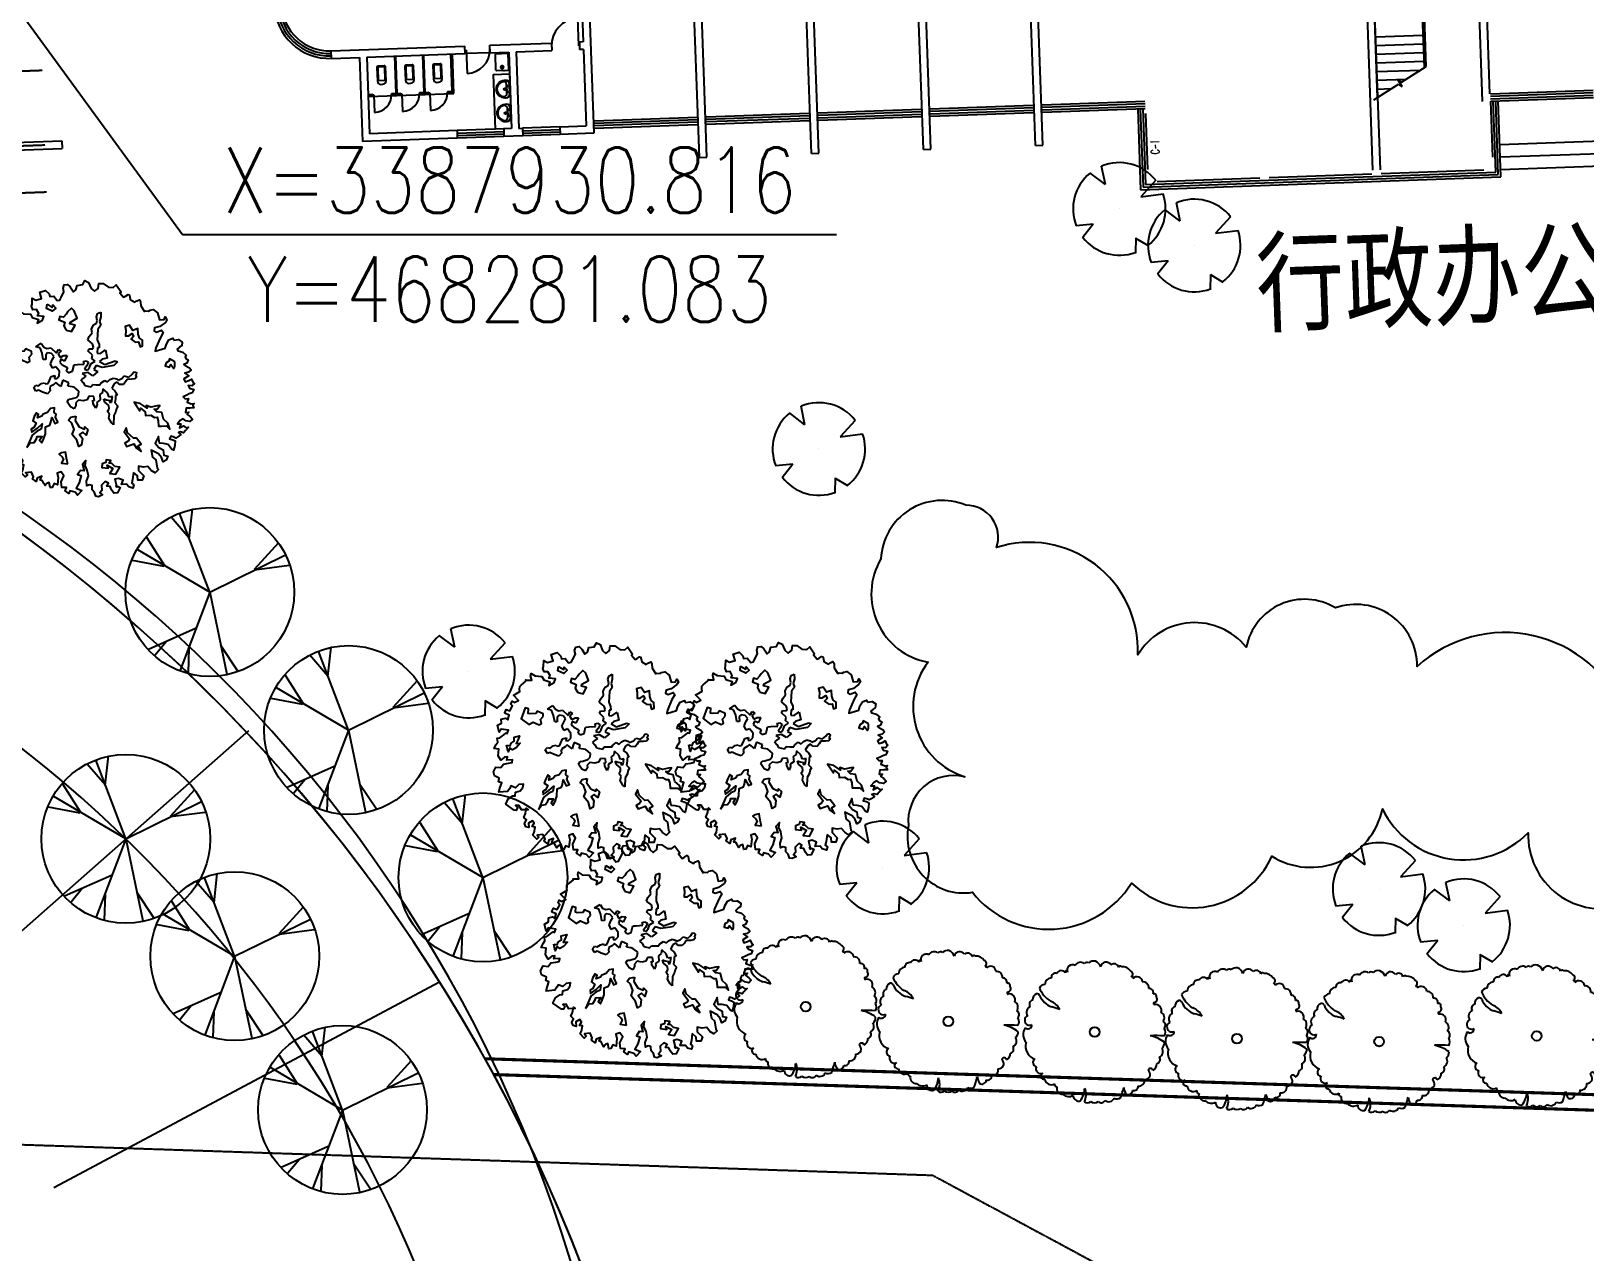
# Model space of a CAD drawing. Header units: millimetres. Extents: x 468001845 to 468595845, y 3387484553 to 3388325553.
# Drawn here: x 468281568 to 468331486, y 3387890804 to 3387930013 of the extents above; entities that cross this region are included whole.
import ezdxf
from ezdxf.enums import TextEntityAlignment as Align

# ---------------------------------------------------------------- set-up
doc = ezdxf.new("R2010")
doc.units = ezdxf.units.MM
for name, pattern in [('10', [1, 0.5, 0.5]), ('ACAD_ISO04W100', [30.5, 24, -3, 0.5, -3]), ('ACAD_ISO04W100_50', [15.25, 12, -1.5, 0.25, -1.5])]:
    doc.linetypes.add(name, pattern=pattern)
for name, color, linetype in [('DOTE', 1, 'Continuous'), ('F-T', 3, 'Continuous'), ('F-树13', 114, 'Continuous'), ('F-水体', 150, 'Continuous'), ('GROUND', 2, 'Continuous'), ('LVTRY', 6, 'Continuous'), ('LVTRY_WINDOW', 7, 'Continuous'), ('N-ROAD', 4, 'Continuous'), ('PUB_DIM', 3, 'Continuous'), ('STAIR', 121, 'Continuous'), ('TEXT', 7, 'Continuous'), ('TREE', 114, 'Continuous'), ('WALL', 7, 'Continuous'), ('WINDOW', 4, 'Continuous'), ('WINDOW_TEXT', 7, 'Continuous'), ('树', 104, 'Continuous'), ('红线', 1, 'Continuous'), ('绿化', 3, 'Continuous'), ('铺地', 41, 'Continuous')]:
    doc.layers.add(name, color=color, linetype=linetype)
doc.styles.add('_DIMFONT', font='TXT.shx')
doc.styles.add('_TXT', font='SIMPLEX.shx', dxfattribs={"width": 0.6})
doc.styles.add('SIMPLEX', font='SIMPLEX.SHX')
doc.styles.get("Standard").update_dxf_attribs({"font": 'arial.ttf'})
doc.styles.add('WG', font='STXIHEI.TTF', dxfattribs={"width": 0.8})

# ---------------------------------------------------------------- blocks, each defined once
blk = doc.blocks.new('A$C73886351')
at = {"layer": 'F-树13'}
for p, q in [((3508, 7441), (2585, 8591)), ((4508, 4511), (3052, 8793)), ((3510, 7412), (3741, 8982)), ((2161, 6001), (1249, 7555)), ((4508, 4511), (737, 6917)), ((6945, 5646), (8296, 7028)), ((2126, 5970), (441, 6351)), ((4508, 4511), (8634, 6359)), ((6947, 5617), (8818, 5795)), ((4508, 4511), (2779, 398)), ((4508, 4511), (5271, 97)), ((3672, 2586), (1118, 1558)), ((2090, 1937), (1470, 1235)), ((3294, 1583), (3196, 223)), ((4986, 1662), (5852, 250))]:
    blk.add_line(p, q, dxfattribs=at)
blk.add_circle((4516, 4516), 4519, dxfattribs=at)
blk = doc.blocks.new('A$C7ECF7732')
at = {"layer": '树'}
for p, q in [((1209, 3948), (1219, 4036)), ((1219, 4036), (1327, 3978)), ((2974, 4016), (3012, 4066)), ((3012, 3948), (2974, 4016)), ((3012, 4066), (3042, 4056)), ((3042, 4056), (3090, 3998)), ((3090, 3998), (3120, 4026)), ((3120, 4026), (3150, 3958)), ((1269, 3880), (1209, 3948)), ((1365, 3850), (1269, 3880)), ((1327, 3978), (1415, 3890)), ((1415, 3802), (1365, 3850)), ((1415, 3890), (1513, 3870)), ((1415, 3714), (1415, 3802)), ((1483, 3616), (1415, 3714)), ((1571, 3578), (1483, 3616)), ((1513, 3870), (1571, 3754)), ((1571, 3754), (1795, 3608)), ((1795, 3608), (1921, 3588)), ((2126, 3666), (2331, 3598)), ((2145, 3500), (2126, 3666)), ((2448, 3460), (2496, 3734)), ((2584, 3646), (2476, 3364)), ((2496, 3734), (2544, 3782)), ((2544, 3782), (2584, 3646)), ((2944, 3754), (3032, 3842)), ((2974, 3666), (2944, 3754)), ((2964, 3558), (2974, 3666)), ((3032, 3842), (3012, 3948)), ((3120, 3880), (3062, 3772)), ((3062, 3772), (3100, 3704)), ((3130, 3626), (3072, 3530)), ((3100, 3704), (3130, 3626)), ((3150, 3958), (3120, 3880)), ((1619, 3470), (1571, 3578)), ((1677, 3392), (1619, 3470)), ((1825, 3452), (1677, 3392)), ((1911, 3432), (1825, 3452)), ((1893, 3314), (1941, 3392)), ((1921, 3256), (1893, 3314)), ((1941, 3392), (1911, 3432)), ((1921, 3588), (1999, 3548)), ((2077, 3304), (1921, 3256)), ((1999, 3548), (1980, 3510)), ((1980, 3510), (2097, 3432)), ((2145, 3246), (2077, 3304)), ((2097, 3432), (2145, 3500)), ((2243, 3286), (2145, 3246)), ((2253, 3158), (2243, 3286)), ((2331, 3598), (2292, 3470)), ((2292, 3470), (2311, 3382)), ((2311, 3382), (2448, 3460)), ((2476, 3364), (2360, 3256)), ((2360, 3256), (2418, 3148)), ((2418, 3148), (2516, 3218)), ((2516, 3218), (2544, 3052)), ((2798, 3256), (2866, 3304)), ((2808, 3148), (2798, 3256)), ((2846, 3382), (2856, 3480)), ((2866, 3304), (2846, 3382)), ((2856, 3480), (2916, 3538)), ((2916, 3538), (2964, 3558)), ((3072, 3530), (2994, 3510)), ((2994, 3510), (2994, 3422)), ((2994, 3422), (3062, 3314)), ((3062, 3314), (3160, 3354)), ((3160, 3354), (3286, 3354)), ((3256, 3226), (3228, 3140)), ((3374, 3130), (3256, 3226)), ((3286, 3354), (3276, 3304)), ((3276, 3304), (3344, 3266)), ((3344, 3266), (3432, 3198)), ((3432, 3198), (3540, 3226)), ((3540, 3226), (3578, 3158)), ((2058, 2768), (2097, 2846)), ((2097, 2846), (2175, 3002)), ((2107, 3022), (2126, 3090)), ((2175, 3002), (2107, 3022)), ((2126, 3090), (2185, 3130)), ((2185, 3130), (2253, 3032)), ((2321, 3080), (2253, 3158)), ((2253, 3032), (2292, 2944)), ((2292, 2944), (2350, 3002)), ((2350, 3002), (2321, 3080)), ((2408, 2984), (2360, 2836)), ((2360, 2836), (2467, 2886)), ((2544, 3052), (2408, 2984)), ((2467, 2886), (2476, 2788)), ((2662, 2750), (2768, 2866)), ((2740, 2934), (2788, 3012)), ((2768, 2866), (2740, 2934)), ((2788, 3012), (2838, 3100)), ((2838, 3100), (2808, 3148)), ((3022, 2808), (2954, 2700)), ((3110, 3158), (2964, 3110)), ((2964, 3110), (3042, 3052)), ((3120, 2768), (3022, 2808)), ((3042, 3052), (3052, 2964)), ((3052, 2964), (3178, 2906)), ((3228, 3140), (3110, 3158)), ((3178, 2906), (3188, 2798)), ((3198, 3002), (3256, 3052)), ((3286, 2984), (3198, 3002)), ((3256, 3052), (3316, 3120)), ((3412, 3032), (3286, 2984)), ((3316, 3120), (3354, 3080)), ((3354, 3080), (3374, 3130)), ((3490, 2992), (3412, 3032)), ((3530, 2924), (3490, 2992)), ((3618, 2934), (3530, 2924)), ((3578, 3158), (3636, 3110)), ((3696, 2866), (3618, 2934)), ((3636, 3110), (3696, 3012)), ((3696, 3012), (3900, 2886)), ((3832, 2866), (3696, 2866)), ((3900, 2886), (3832, 2866)), ((1347, 2368), (1385, 2466)), ((1385, 2466), (1581, 2524)), ((1521, 2408), (1453, 2330)), ((1521, 2612), (1591, 2652)), ((1581, 2524), (1521, 2612)), ((1619, 2428), (1521, 2408)), ((1591, 2652), (1609, 2554)), ((1609, 2554), (1717, 2554)), ((1659, 2358), (1619, 2428)), ((1717, 2652), (1765, 2730)), ((1717, 2554), (1717, 2652)), ((1765, 2730), (1853, 2602)), ((1853, 2602), (1765, 2544)), ((1765, 2544), (1825, 2476)), ((1825, 2476), (1911, 2506)), ((1911, 2506), (2039, 2584)), ((2039, 2584), (2097, 2514)), ((2185, 2652), (2058, 2768)), ((2097, 2514), (2165, 2544)), ((2165, 2544), (2175, 2602)), ((2175, 2602), (2185, 2652)), ((2399, 2418), (2262, 2320)), ((2457, 2358), (2399, 2418)), ((2526, 2446), (2457, 2358)), ((2476, 2788), (2486, 2730)), ((2486, 2730), (2574, 2750)), ((2564, 2486), (2526, 2446)), ((2710, 2544), (2564, 2486)), ((2574, 2750), (2662, 2750)), ((2788, 2486), (2710, 2544)), ((2818, 2408), (2788, 2486)), ((2788, 2272), (2818, 2408)), ((2984, 2514), (2906, 2418)), ((2906, 2418), (2934, 2320)), ((2954, 2700), (3012, 2612)), ((3012, 2612), (2984, 2514)), ((3090, 2740), (3120, 2768)), ((3178, 2700), (3090, 2740)), ((3306, 2700), (3178, 2700)), ((3188, 2798), (3238, 2778)), ((3238, 2778), (3306, 2700)), ((1161, 2310), (1279, 2320)), ((1171, 2144), (1161, 2310)), ((1249, 2222), (1171, 2144)), ((1395, 2202), (1249, 2222)), ((1279, 2320), (1347, 2368)), ((1551, 2144), (1395, 2202)), ((1453, 2330), (1473, 2262)), ((1473, 2262), (1581, 2202)), ((1581, 2202), (1551, 2144)), ((1737, 2252), (1659, 2358)), ((1863, 2242), (1737, 2252)), ((1873, 2340), (1863, 2242)), ((2019, 2358), (1873, 2340)), ((2117, 2300), (2019, 2358)), ((2029, 2106), (2058, 2202)), ((2097, 2018), (2029, 2106)), ((2058, 2202), (2117, 2154)), ((2145, 1950), (2097, 2018)), ((2145, 2212), (2117, 2300)), ((2117, 2154), (2145, 2212)), ((2379, 2194), (2223, 2134)), ((2223, 2134), (2243, 2056)), ((2243, 2056), (2243, 1960)), ((2262, 2320), (2311, 2262)), ((2311, 2262), (2379, 2194)), ((2760, 2212), (2788, 2272)), ((2798, 2144), (2760, 2212)), ((2954, 2154), (2798, 2144)), ((2934, 2320), (2994, 2290)), ((3042, 2212), (2954, 2154)), ((2994, 2290), (3042, 2212)), ((2029, 1656), (2077, 1706)), ((2058, 1578), (2029, 1656)), ((2067, 1804), (2087, 1882)), ((2077, 1706), (2067, 1804)), ((2087, 1882), (2126, 1890)), ((2126, 1890), (2145, 1950)), ((2175, 1648), (2165, 1578)), ((2272, 1716), (2175, 1648)), ((2243, 1960), (2282, 1920)), ((2370, 1804), (2272, 1716)), ((2282, 1920), (2340, 1900)), ((2340, 1900), (2370, 1804)), ((2165, 1578), (2058, 1578))]:
    blk.add_line(p, q, dxfattribs=at)
for points in [[(5226, 2728), (5370, 2621), (5440, 2553), (5508, 2581), (5567, 2514), (5488, 2437), (5401, 2426), (5341, 2310), (5262, 2398), (5166, 2319), (5138, 2223), (5341, 2172), (5293, 2172), (5389, 2242), (5477, 2115), (5440, 2028), (5333, 2017), (5245, 2028), (5195, 1957), (5147, 2028), (5068, 1977), (5099, 1853), (5226, 1793), (5254, 1714), (5333, 1754), (5322, 1638), (5274, 1587), (5175, 1607), (5087, 1587), (4991, 1638), (4943, 1587), (4932, 1511), (4825, 1567), (4729, 1675), (4582, 1726), (4455, 1734), (4348, 1813), (4396, 1686), (4562, 1647), (4503, 1567), (4562, 1452), (4630, 1519), (4765, 1384), (4844, 1248), (4972, 1344), (5020, 1189), (4924, 1169), (4825, 1070), (4873, 1014), (4765, 963), (4709, 1034), (4650, 935), (4514, 994), (4415, 1130), (4288, 1121), (4269, 1014), (4376, 983), (4534, 867), (4463, 808), (4523, 720), (4503, 672), (4376, 712), (4367, 652), (4396, 585), (4328, 585), (4249, 585), (4212, 545), (4144, 633), (4125, 506), (4192, 438), (4085, 390), (4046, 438), (3919, 449), (3859, 311), (3930, 322), (3947, 251), (3803, 215), (3763, 282), (3656, 370), (3608, 311), (3557, 398), (3481, 390), (3481, 271), (3588, 223), (3529, 164), (3441, 175), (3382, 263), (3295, 234), (3227, 322), (3120, 410), (3179, 429), (3100, 282), (2964, 282), (2925, 203), (2993, 223), (3041, 155), (3012, 116), (2769, 0), (2682, 127), (2671, 263), (2702, 322), (2623, 378), (2651, 497), (2614, 593), (2544, 652), (2496, 545), (2524, 429), (2428, 350), (2467, 291), (2507, 203), (2417, 0), (2321, 96), (2242, 184), (2174, 127), (2106, 184), (1990, 107), (1891, 136), (1812, 251), (1891, 359), (1844, 466), (1891, 585), (1920, 672), (1863, 720), (1796, 585), (1736, 644), (1705, 573), (1725, 449), (1589, 449), (1454, 545), (1375, 449), (1316, 537), (1279, 613), (1180, 652), (1208, 712), (1191, 839), (1180, 907), (1208, 935), (1152, 1003), (1033, 856), (1073, 768), (898, 819), (898, 935), (810, 983), (838, 1090), (906, 1121), (819, 1209), (723, 1141), (711, 1141), (655, 1217), (731, 1285), (655, 1404), (596, 1392), (548, 1452), (604, 1480), (615, 1607), (429, 1559), (429, 1655), (429, 1754), (373, 1774), (313, 1813), (302, 1861), (274, 2017), (246, 2036), (265, 2056), (322, 2163), (215, 2192), (167, 2231), (274, 2290), (373, 2437), (469, 2437), (596, 2545), (663, 2474), (663, 2632), (596, 2708), (497, 2573), (460, 2632), (342, 2632), (302, 2545), (206, 2562), (167, 2601), (40, 2680), (127, 2740), (167, 2884), (0, 2923), (31, 3078), (158, 3118), (226, 3098), (265, 3186), (409, 3206), (429, 3273), (390, 3333), (302, 3468), (206, 3499), (147, 3567), (178, 3646), (265, 3674), (421, 3683), (409, 3762), (322, 3850), (373, 3985), (313, 4084), (401, 4143), (567, 4123), (675, 4160), (655, 4279), (556, 4355), (615, 4454), (762, 4522), (830, 4629), (810, 4728), (1025, 4748), (1033, 4708), (1180, 4736), (1180, 4796), (1172, 4872), (1200, 4892), (1208, 4892), (1316, 4855), (1434, 4923), (1423, 4959), (1434, 5058), (1493, 5058), (1589, 5010), (1764, 5019), (1764, 5050), (1812, 5118), (1804, 5166), (1832, 5245), (1959, 5301), (2146, 5253), (2194, 5360), (2146, 5420), (2233, 5420), (2273, 5352), (2292, 5174), (2261, 5039), (2321, 4991), (2380, 5030), (2400, 5166), (2476, 5174), (2544, 5050), (2721, 4815), (2789, 4756), (2846, 5019), (2769, 5098), (2710, 5205), (2721, 5321), (2778, 5312)], [(2778, 5312), (2826, 5428), (2925, 5476), (3004, 5420), (3004, 5352), (3024, 5273), (3072, 5273), (3159, 5360), (3275, 5400), (3295, 5352), (3343, 5352), (3402, 5389), (3461, 5312), (3450, 5233), (3489, 5245), (3597, 5312), (3664, 5321), (3684, 5233), (3656, 5137), (3763, 5194), (3772, 5050), (3851, 5039), (3871, 5137), (3871, 5214), (3978, 5205), (4006, 5225), (4026, 5137), (3978, 5058), (4054, 5058), (4133, 5137), (4192, 5058), (4173, 4979), (4173, 4903), (4161, 4804), (4232, 4824), (4269, 4903), (4339, 4824), (4427, 4892), (4455, 4959), (4483, 4903), (4551, 4903), (4503, 4815), (4455, 4728), (4542, 4657), (4582, 4736), (4610, 4669), (4698, 4708), (4785, 4728), (4805, 4640), (4737, 4561), (4658, 4522), (4658, 4434), (4698, 4327), (4737, 4406), (4816, 4327), (4816, 4445), (4892, 4474), (4912, 4533), (4943, 4426), (4972, 4355), (4912, 4299), (4904, 4239), (4980, 4267), (4991, 4171), (4991, 4112), (4932, 4073), (4884, 4025), (4932, 3965), (4991, 4025), (5051, 4064), (5147, 3996), (5234, 3909), (5195, 3878), (5039, 3858), (4960, 3770), (4904, 3683), (4737, 3742), (4844, 3587), (4991, 3615), (5099, 3683), (5226, 3626), (5293, 3703), (5361, 3615), (5361, 3528), (5245, 3547), (5127, 3528), (4952, 3412), (5127, 3352), (5226, 3392), (5429, 3313), (5477, 3324), (5508, 3206), (5401, 3149), (5274, 3129), (5234, 3022), (5147, 2923), (5245, 2864), (5429, 2915), (5508, 2827), (5449, 2728), (5353, 2776), (5226, 2728)]]:
    blk.add_lwpolyline(points, dxfattribs=at)
for points in [[(3276, 5060), (3140, 4982), (3188, 4934), (3188, 4856), (3246, 4796), (3324, 4874), (3286, 4934), (3412, 4952), (3384, 5002)], [(2301, 4572), (2194, 4592), (2058, 4660), (2039, 4524), (1883, 4514), (1853, 4396), (1941, 4368), (2067, 4290), (2107, 4358), (2097, 4466), (2185, 4456), (2214, 4368), (2331, 4426), (2370, 4504), (2496, 4474), (2506, 4544), (2379, 4612)], [(4416, 4076), (4242, 4124), (4164, 4026), (4076, 3998), (4114, 4066), (4066, 4172), (4036, 4104), (3988, 3948), (3890, 3860), (3958, 3850), (3764, 3754), (3656, 3636), (3774, 3646), (3930, 3656), (3880, 3704), (4018, 3764), (4104, 3724), (4164, 3850), (4260, 3900), (4290, 3958), (4387, 3938), (4504, 3880), (4543, 3948), (4601, 4056), (4719, 4094), (4563, 4124)], [(1186, 3034), (1284, 3134), (1186, 3296), (1088, 3198), (1057, 3232), (1057, 3428), (859, 3459), (761, 3428), (795, 3296), (828, 3232), (859, 3134), (795, 3067), (859, 3003), (990, 3100), (1057, 3034)], [(4687, 3165), (4687, 3263), (4491, 3232), (4457, 3165), (4262, 3100), (4130, 3134), (4197, 3034), (4424, 3067), (4457, 3003), (4457, 2905), (4555, 2905), (4589, 3100), (4720, 3100), (4851, 3165)], [(361, 2934), (497, 3012), (449, 3052), (557, 3080), (585, 2964), (449, 2866)], [(4855, 2388), (4747, 2358), (4709, 2300), (4669, 2378), (4592, 2280), (4650, 2232), (4631, 2134), (4709, 2086), (4807, 2212), (4729, 2232), (4875, 2320), (4943, 2184), (5041, 2310), (4933, 2486)], [(3228, 2154), (3316, 2086), (3510, 2096), (3628, 2184), (3588, 2222), (3686, 2252), (3792, 2144), (3676, 2106), (3686, 2008), (3812, 2018), (3948, 1920), (3948, 1832), (3784, 1872), (3598, 1842), (3510, 1950), (3334, 1978), (3228, 1940), (3188, 2028)], [(1284, 1955), (1220, 1988), (1088, 1890), (1122, 1825), (1057, 1694), (1024, 1661), (926, 1727), (859, 1661), (1057, 1432), (1284, 1530), (1284, 1661), (1416, 1759), (1416, 1825), (1318, 1857)], [(3306, 662), (3246, 790), (3286, 886), (3238, 984), (3198, 1032), (3256, 1140), (3316, 1032), (3394, 1052), (3334, 1140), (3238, 1248), (3082, 1344), (3100, 1462), (3052, 1520), (2954, 1598), (3130, 1588), (3140, 1676), (2994, 1686), (2934, 1744), (2876, 1716), (2778, 1784), (2740, 1686), (2788, 1570), (2768, 1452), (2798, 1394), (2778, 1276), (2710, 1344), (2652, 1316), (2710, 1218), (2788, 1130), (2886, 1180), (2954, 1072), (2954, 994), (3032, 964), (3012, 1140), (2974, 1306), (3082, 1218), (3072, 1102), (3100, 936), (3168, 848)], [(4197, 1367), (4097, 1400), (3901, 1465), (3870, 1367), (3870, 1300), (3968, 1334), (4032, 1334), (4097, 1236)], [(1463, 770), (1521, 838), (1473, 896), (1463, 994), (1375, 1042), (1415, 1180), (1493, 1082), (1541, 1004), (1591, 1102), (1639, 954), (1639, 848), (1561, 808), (1629, 720)]]:
    blk.add_lwpolyline(points, close=True, dxfattribs=at)
blk = doc.blocks.new('香樟')
at = {"layer": '绿化'}
blk.add_blockref('A$C7ECF7732', (-2357, -2966), dxfattribs=at)
blk = doc.blocks.new('白玉兰')
at = {"layer": 'TREE', "color": 3}
blk.add_circle((61, 1), 199, dxfattribs=at)
for centre, radius, start, end in [((-1300, 2431), 132, 359.77614, 132.08348), ((-848, 2512), 236, 68.68903, 193.6005), ((-536, 2631), 239, 52.32316, 158.05441), ((-230, 2746), 176, 43.99188, 155.05709), ((-10, 2863), 94.7, 33.22846, 176.94091), ((97, 2786), 132, 329.77614, 102.08348), ((265, 2738), 56.3, 199.99652, 312.62591), ((529, 2630), 236, 38.68903, 163.6005), ((848, 2557), 258, 25.45524, 121.27573), ((1175, 2507), 187, 18.69003, 120.35894), ((1081, 2668), 0, 271.6988, 136.31121), ((1081, 2668), 0.0000000131, 114.00501, 296.30592), ((1365, 2269), 298, 28.0547, 92.62854), ((-2000, 1717), 230, 91.88043, 229.21393), ((-1823, 1989), 190, 71.92542, 192.98796), ((-1706, 2220), 76.5, 102.59062, 220.81652), ((-1363, 2136), 393, 93.79046, 156.34735), ((-1120, 2434), 47.9, 28.31855, 184.30388), ((5198, -16), 4323, 145.93759, 153.54284), ((2459, 907), 1512, 113.6044, 138.44228), ((1712, 2018), 309, 11.6162, 62.6518), ((2041, 1833), 239, 352.32316, 98.05441), ((-2197, 1250), 339, 140.60003, 189.76228), ((-2218, 1163), 386, 79.87765, 128.48536), ((2293, 1626), 176, 343.99188, 95.05709), ((2278, 1801), 0.000000031, 97.65141, 276.75186), ((2462, 1578), 0, 136.31121, 174.47898), ((2354, 1342), 259, 351.73484, 65.3951), ((2587, 1209), 98.6, 76.25084, 224.67151), ((-2604, 462), 221, 120.17272, 262.1168), ((-2495, 787), 258, 115.45524, 211.27573), ((-2462, 1060), 149, 117.26637, 195.50342), ((2584, 856), 292, 52.9725, 103.23958), ((2517, 1140), 0, 136.31121, 250.16795), ((2547, 936), 261, 333.53802, 35.70622), ((2692, 598), 239, 322.32316, 68.05441), ((-2642, -49), 201, 94.15484, 215.25463), ((-2659, 200), 48.9, 59.81628, 272.80615), ((2881, 452), 0.0000000528, 65.81366, 245.45117), ((2807, 293), 176, 313.99188, 65.05709), ((2831, 13), 182, 299.76982, 57.36012), ((-2684, -291), 176, 133.99188, 245.05709), ((-2507, -579), 282, 152.69426, 237.68332), ((2876, 389), 535, 243.7158, 274.78425), ((-2496, -5323), 7331, 42.12099, 45.5357), ((2682, -432), 261, 303.53802, 5.70622), ((-2424, -934), 261, 153.53802, 215.70622), ((-2503, 131), 1225, 263.72332, 297.43694), ((-2375, -1349), 122, 86.50604, 157.69573), ((-2264, -373), 861, 263.07118, 310.47879), ((-1501, -1456), 664, 86.03753, 131.18307), ((-160, -2428), 2085, 128.39615, 137.8344), ((2568, -1113), 187, 288.69003, 30.35894), ((2638, -797), 239, 292.32316, 38.05441), ((-2231, -1340), 259, 171.73484, 245.3951), ((-2170, -1624), 176, 163.99188, 275.05709), ((-1918, -1831), 239, 172.32316, 278.05441), ((1802, -2160), 662, 33.82274, 83.79725), ((1390, -2286), 921, 23.63636, 58.31831), ((2017, -1874), 221, 236.76148, 349.07392), ((2268, -1606), 204, 294.53959, 14.53177), ((2369, -1314), 259, 291.73484, 5.3951), ((-1681, -2091), 205, 173.45849, 358.51015), ((-1553, -2246), 168, 290.63911, 62.50363), ((-1058, -2192), 485, 205.82974, 281.87218), ((836, -2505), 263, 247.42706, 3.30612), ((1173, -2422), 100, 222.16503, 330.15021), ((1424, -2304), 235, 225.65599, 336.06138), ((1551, -2066), 344, 284.66459, 1.16001), ((-554, -2287), 554, 223.23866, 312.52985), ((-13, -2691), 167, 181.20284, 321.39121), ((282, -2677), 203, 215.87088, 355.51128), ((610, -2717), 128, 169.13865, 346.12193)]:
    blk.add_arc(centre, radius, start, end, dxfattribs=at)
blk = doc.blocks.new('A$C01E77073')
at = {"layer": '绿化', "color": 252, "xscale": 0.6, "yscale": 0.6, "zscale": 0.6, "rotation": 297.5864838025413}
blk.add_blockref('白玉兰', (1750, 1786), dxfattribs=at)
blk = doc.blocks.new('A$C7A7F17D7')
at = {"layer": '树'}
for p, q in [((1064, 2275), (580, 2669)), ((1064, 2275), (959, 2872)), ((2684, 2357), (2182, 1846)), ((2182, 1846), (2905, 1914)), ((629, 1019), (80, 984)), ((629, 1019), (268, 599)), ((1483, 1480), (1483, 1480)), ((1483, 1480), (1483, 1480)), ((1974, 535), (1948, 42)), ((1970, 527), (2362, 274))]:
    blk.add_line(p, q, dxfattribs=at)
for start, end in [(127.1476, 199.4587), (36.13, 110.6248), (306.0239, 16.955), (215.8357, 288.3017)]:
    blk.add_arc((1483, 1480), 1487, start, end, dxfattribs=at)
blk = doc.blocks.new('30805140442220')
for p, q in [((1360, 11460), (-1080, 11460)), ((1279.6, 11379.6), (-1080, 11379.6)), ((1200.4, 11300.4), (-1080, 11300.4)), ((720, 11220), (-1080, 11220)), ((1200.4, 39.6), (1200.4, 11300.4)), ((1279.6, -39.6), (1279.6, 11379.6)), ((1360, -120), (1360, 11460)), ((1120, 7620), (1120, 10920)), ((1120, 4020), (1120, 7320)), ((1120, 420), (1120, 3720)), ((-1240, 39.6), (1200.4, 39.6)), ((-1080, 120), (720, 120)), ((-1240, -39.6), (1279.6, -39.6)), ((-1240, -120), (1360, -120))]:
    blk.add_line(p, q)
at = {"style": 'SIMPLEX', "flags": 9}
blk.add_attdef('A', text='', height=1, dxfattribs=at).set_placement((0, 0), align=Align.MIDDLE)
blk = doc.blocks.new('30805101501960')
for p, q in [((-1650, 120), (1650, 120)), ((-1650, 39.6), (1650, 39.6)), ((-1650, -39.6), (1650, -39.6)), ((-1650, -120), (1650, -120))]:
    blk.add_line(p, q)
at = {"style": 'SIMPLEX', "flags": 9}
blk.add_attdef('A', text='', height=1, dxfattribs=at).set_placement((0, 0), align=Align.MIDDLE)
blk = doc.blocks.new('_LV6')
for p, q in [((-140, -340), (-140, -780)), ((-110, -340), (-110, -770)), ((100, -300), (-100, -300)), ((100, -330), (-100, -330)), ((110, -770), (110, -340)), ((140, -780), (140, -340)), ((140, -770), (-140, -770)), ((-30, -890), (30, -890))]:
    blk.add_line(p, q)
for centre, radius, start, end in [((-100, -340), 40, 90, 180), ((-100, -340), 10, 90, 180), ((100, -340), 40, 0, 90), ((100, -340), 10, 0, 90), ((-30, -780), 110, 180, 270), ((30, -780), 110, 270, 0)]:
    blk.add_arc(centre, radius, start, end)
blk = doc.blocks.new('_DBLK')
blk.add_line((-0.45, 0), (-0.45, -0.95))
blk.add_arc((-0.45, 0), 0.95, 270, 0)
at = {"layer": 'WINDOW_TEXT', "style": 'SIMPLEX', "flags": 9}
blk.add_attdef('A', text='', height=1, dxfattribs=at).set_placement((0, 1.5), align=Align.MIDDLE)
blk = doc.blocks.new('_A2ZXL')
blk.add_line((-0.472, 0), (-0.472, -1))
blk.add_arc((-0.5, 0), 1, 271.6231, 0)
blk = doc.blocks.new('M_E3')
for p, q in [((-275, -410), (-275, -50)), ((-255, -30), (255, -30)), ((255, -430), (-255, -430)), ((275, -50), (275, -410))]:
    blk.add_line(p, q)
at = {"const_width": 1.5}
for points in [[(-275, 0, 0.414214), (-305, -30, 0.414214)], [(305, -30, 0.414214), (275, 0, 0.414214)], [(-305, -430, 0.414214), (-275, -460, 0.414214)], [(275, -460, 0.414214), (305, -430, 0.414214)]]:
    blk.add_lwpolyline(points, format="xyb", dxfattribs=at)
for points in [[(-275, 0), (275, 0)], [(-305, -430), (-305, -30)], [(275, -460), (-275, -460)], [(305, -30), (305, -430)]]:
    blk.add_lwpolyline(points, dxfattribs=at)
for radius in [50, 32.5]:
    blk.add_circle((165, -230), radius)
for centre, start, end in [((-255, -50), 90, 180), ((-255, -410), 180, 270), ((255, -50), 0, 90), ((255, -410), 270, 0)]:
    blk.add_arc(centre, 20, start, end)
at = {"width": 0.8, "flags": 9}
for tag in ['XSIZE', 'YSIZE']:
    blk.add_attdef(tag, (0, 0), '', height=0.5, dxfattribs=at)
blk = doc.blocks.new('_WBLK')
for p, q in [((-0.5, 0.5), (0.5, 0.5)), ((0.5, 0.167), (-0.5, 0.167)), ((0.5, -0.167), (-0.5, -0.167)), ((-0.5, -0.5), (0.5, -0.5))]:
    blk.add_line(p, q)
at = {"layer": 'WINDOW_TEXT', "style": 'SIMPLEX', "flags": 9}
blk.add_attdef('A', text='', height=1, dxfattribs=at).set_placement((0, 1.5), align=Align.MIDDLE)
blk = doc.blocks.new('M_E6')
for p, q in [((240, 0), (-240, 0)), ((-237, 0), (239, 0)), ((240, 0), (270, -79)), ((-213, -36), (-271, -91)), ((-240, 0), (-270, -79)), ((-179, -23), (181, -23)), ((141, -105), (-141, -105)), ((-141, -105), (141, -105)), ((217, -37), (274, -95))]:
    blk.add_line(p, q)
for centre, radius in [((-99, -65), 16.3), ((2, -172), 31.6), ((2, -172), 23), ((101, -65), 16.3)]:
    blk.add_circle(centre, radius)
for centre, radius, start, end in [((28, -152), 307, 166.1751, 244.7296), ((-141, -205), 100, 90, 190.5602), ((0, -179), 243, 190.5602, 349.4398), ((-179, -73), 50, 90, 133.181), ((0, -201), 250, 245.8071, 296.4628), ((28, -152), 307, 266.589, 266.5936), ((-28, -152), 307, 297.0639, 13.8249), ((141, -205), 100, 349.4398, 90), ((181, -73), 50, 44.5607, 90)]:
    blk.add_arc(centre, radius, start, end)
at = {"width": 0.8, "flags": 9}
for tag in ['XSIZE', 'YSIZE']:
    blk.add_attdef(tag, (0, 0), '', height=0.5, dxfattribs=at)
blk = doc.blocks.new('30805101458892')
for p, q in [((-1650, 120), (1650, 120)), ((-1650, 39.6), (1650, 39.6)), ((-1650, -39.6), (1650, -39.6)), ((-1650, -120), (1650, -120))]:
    blk.add_line(p, q)
at = {"style": 'SIMPLEX', "flags": 9}
blk.add_attdef('A', text='', height=1, dxfattribs=at).set_placement((0, 0), align=Align.MIDDLE)
blk = doc.blocks.new('30805101508720')
for p, q in [((-1650, 120), (1650, 120)), ((-1650, 39.6), (1650, 39.6)), ((-1650, -39.6), (1650, -39.6)), ((-1650, -120), (1650, -120))]:
    blk.add_line(p, q)
at = {"style": 'SIMPLEX', "flags": 9}
blk.add_attdef('A', text='', height=1, dxfattribs=at).set_placement((0, 0), align=Align.MIDDLE)
blk = doc.blocks.new('30805101504324')
for p, q in [((-1650, 120), (1650, 120)), ((-1650, 39.6), (1650, 39.6)), ((-1650, -39.6), (1650, -39.6)), ((-1650, -120), (1650, -120))]:
    blk.add_line(p, q)
at = {"style": 'SIMPLEX', "flags": 9}
blk.add_attdef('A', text='', height=1, dxfattribs=at).set_placement((0, 0), align=Align.MIDDLE)
blk = doc.blocks.new('30805101506852')
for p, q in [((-1650, 120), (1650, 120)), ((-1650, 39.6), (1650, 39.6)), ((-1650, -39.6), (1650, -39.6)), ((-1650, -120), (1650, -120))]:
    blk.add_line(p, q)
at = {"style": 'SIMPLEX', "flags": 9}
blk.add_attdef('A', text='', height=1, dxfattribs=at).set_placement((0, 0), align=Align.MIDDLE)
blk = doc.blocks.new('30805111539836')
for p, q in [((-1650, 120), (1650, 120)), ((-1650, 39.6), (1650, 39.6)), ((-1650, -39.6), (1650, -39.6)), ((-1650, -120), (1650, -120))]:
    blk.add_line(p, q)
at = {"style": 'SIMPLEX', "flags": 9}
blk.add_attdef('A', text='', height=1, dxfattribs=at).set_placement((0, 0), align=Align.MIDDLE)
blk = doc.blocks.new('A$C769E1208')
at = {"layer": 'GROUND'}
blk.add_line((6870, 8596), (6070, 8596), dxfattribs=at)
at = {"layer": 'LVTRY'}
for p, q in [((3795, 8596), (3795, 7396)), ((3825, 8596), (3825, 7396)), ((4695, 8596), (4695, 7396)), ((4725, 8596), (4725, 7396)), ((5595, 8596), (5595, 7396)), ((5625, 8596), (5625, 7366)), ((5662, 7326), (5662, 8596)), ((2910, 7396), (3060, 7396)), ((2910, 7366), (3060, 7366)), ((2910, 7326), (5662, 7326)), ((3060, 7396), (3060, 7366)), ((3660, 7396), (3795, 7396)), ((3660, 7396), (3660, 7366)), ((3660, 7366), (3960, 7366)), ((3825, 7396), (3960, 7396)), ((3960, 7396), (3960, 7366)), ((4560, 7396), (4695, 7396)), ((4560, 7396), (4560, 7366)), ((4560, 7366), (4860, 7366)), ((4725, 7396), (4860, 7396)), ((4860, 7396), (4860, 7366)), ((5460, 7396), (5595, 7396)), ((5460, 7396), (5460, 7366)), ((5460, 7366), (5625, 7366))]:
    blk.add_line(p, q, dxfattribs=at)
blk.add_lwpolyline([(7470, 6136), (6960, 6136), (6960, 7898), (7470, 7898)], close=True, dxfattribs=at)
at = {"layer": 'STAIR'}
for p, q in [((36850, 7044), (36850, 8996)), ((36910, 7080), (36910, 8996)), ((35310, 6136), (35310, 8936)), ((35310, 8096), (36850, 8096)), ((35310, 7816), (36850, 7816)), ((35310, 7536), (36850, 7536)), ((35310, 7256), (36850, 7256)), ((36102, 6605), (36910, 7080)), ((35190, 6069), (35998, 6544)), ((35310, 6976), (36733, 6976)), ((35310, 6696), (36256, 6696)), ((35989, 6678), (36102, 6605)), ((36111, 6471), (35989, 6678)), ((35998, 6544), (36111, 6471)), ((35310, 6416), (35780, 6416)), ((39180, 4496), (49320, 4496)), ((39180, 4096), (49320, 4096)), ((39180, 3696), (49320, 3696))]:
    blk.add_line(p, q, dxfattribs=at)
at = {"layer": 'WALL'}
for p, q in [((9870, 12136), (9870, 8836)), ((35310, 12136), (35310, 3816)), ((10110, 11896), (10110, 5896)), ((13470, 4996), (13470, 11896)), ((13710, 4996), (13710, 11896)), ((17070, 6136), (17070, 11896)), ((17310, 4996), (17310, 11896)), ((20670, 4996), (20670, 11896)), ((20910, 4996), (20910, 11896)), ((24270, 5896), (24270, 11896)), ((24510, 4996), (24510, 11896)), ((35070, 11896), (35070, 3816)), ((38670, 9736), (38670, 5896)), ((38910, 9736), (38910, 6136)), ((1770, 8836), (2672, 8836)), ((1770, 8596), (1770, 8836)), ((1770, 8596), (2670, 8596)), ((2670, 8596), (2670, 5896)), ((2672, 8836), (6070, 8836)), ((2910, 8596), (6045, 8596)), ((2910, 8596), (2910, 6136)), ((5985, 8596), (6070, 8596)), ((6070, 8596), (6070, 8836)), ((6870, 8836), (8850, 8836)), ((6870, 8596), (6870, 8836)), ((6870, 8596), (7470, 8596)), ((7470, 8596), (7470, 6136)), ((7710, 8596), (7710, 6136)), ((7710, 8596), (8850, 8596)), ((8850, 8836), (8850, 8596)), ((9750, 8836), (9750, 8596)), ((9870, 8836), (9750, 8836)), ((9870, 8596), (9750, 8596)), ((9870, 8596), (9870, 6136)), ((5720, 6136), (2910, 6136)), ((5720, 6136), (5720, 5896)), ((7220, 6136), (7220, 5896)), ((7470, 6136), (7220, 6136)), ((7710, 6136), (7830, 6136)), ((7830, 6136), (7830, 5896)), ((9030, 6136), (9870, 6136)), ((9030, 6136), (9030, 5896)), ((17070, 4996), (17070, 6136)), ((5720, 5896), (2670, 5896)), ((7830, 5896), (7220, 5896)), ((10110, 5896), (9030, 5896)), ((24270, 4996), (24270, 5896)), ((13470, 4996), (13710, 4996)), ((17070, 4996), (17310, 4996)), ((20670, 4996), (20910, 4996)), ((24270, 4996), (24510, 4996))]:
    blk.add_line(p, q, dxfattribs=at)
at = {"layer": 'WINDOW'}
for radius in [1770, 1690, 1610, 1530]:
    blk.add_arc((1770, 10366), radius, 90, 270, dxfattribs=at)
at = {"layer": 'LVTRY'}
for name, p, rotation in [('M_E3', (7470, 8283), 270), ('_LV6', (3360, 8596), 359.9999999999969), ('_LV6', (4260, 8596), 359.9999999999969), ('_LV6', (5160, 8596), 359.9999999999969), ('M_E6', (7470, 7413), 270), ('M_E6', (7470, 6645), 270)]:
    blk.add_blockref(name, p, dxfattribs=dict(at, rotation=rotation))
at = {"layer": 'LVTRY_WINDOW', "xscale": 600, "yscale": 600, "zscale": 600, "rotation": 3.677058657558518e-12}
for p in [(3360, 7381), (4260, 7381), (5160, 7381)]:
    blk.add_blockref('_DBLK', p, dxfattribs=at)
at = {"layer": 'WINDOW', "rotation": 180}
for name, p, xscale, yscale, zscale in [('_A2ZXL', (9300, 8716), 900, 900, 900), ('_WBLK', (6470, 6016), 1500, 239.9999999999999, 1500), ('_WBLK', (8430, 6016), 1200, 239.9999999999999, 1200)]:
    blk.add_blockref(name, p, dxfattribs=dict(at, xscale=xscale, yscale=yscale, zscale=zscale))
at = {"layer": 'WINDOW', "xscale": 800, "yscale": 800, "zscale": 800}
blk.add_blockref('_DBLK', (6470, 8716), dxfattribs=at)
at = {"layer": 'WINDOW'}
for name, p in [('30805101458892', (11790, 6176)), ('30805101501960', (15390, 6176)), ('30805101504324', (18990, 6176)), ('30805101506852', (22590, 6176)), ('30805101508720', (26190, 6176)), ('30805111539836', (40590, 6016))]:
    blk.add_blockref(name, p, dxfattribs=at)
ref = blk.add_blockref('30805140442220', (27720, 4816), dxfattribs=dict(at, rotation=270))
ref.add_attrib('A', 'C-1', dxfattribs={"layer": '0', "height": 270, "rotation": 90, "style": '_TXT', "width": 0.6, "flags": 8}).set_placement((28110, 4816), align=Align.MIDDLE)
at = {"style": 'SIMPLEX', "flags": 9}
blk.add_attdef('A', text='', height=1, dxfattribs=at).set_placement((50340, 12016), align=Align.MIDDLE)
blk = doc.blocks.new('A$C5A5F4A9E')
for p, q in [((52000, 3299), (57040, 3299)), ((52000, 3059), (57040, 3059)), ((57040, 3299), (57040, 3059))]:
    blk.add_line(p, q)
at = {"layer": 'DOTE', "linetype": 'ACAD_ISO04W100_50', "ltscale": 0.15}
for p, q in [((56494, 5579), (411, 5579)), ((56494, 3179), (45394, 3179)), ((546, 1679), (56494, 1679))]:
    blk.add_line(p, q, dxfattribs=at)
blk = doc.blocks.new('_DIMZB1')
blk.add_line((0, 0), (3000, 0))
at = {"style": '_DIMFONT', "width": 0.8}
for tag, p in [('X=', (1500, 250)), ('Y=', (1500, -250))]:
    blk.add_attdef(tag, text='', height=300, dxfattribs=at).set_placement(p, align=Align.MIDDLE)

msp = doc.modelspace()

# ---------------------------------------------------------------- linework, layer by layer
msp.add_arc((468255688.4, 3387877338.9), 45177.7, 15.81016, 160.33859)
at = {"layer": 'F-T'}
msp.add_lwpolyline([(468332782.8, 3387908099.9, 0.5205671), (468326096.5, 3387909605.6, 0.5205671), (468323469.4, 3387911488.4, 0.5205671), (468320605.4, 3387910223.7, 0.5205671), (468317123.2, 3387909983.3, 0.5205671), (468312578.7, 3387913425.5, 0.5205671), (468311599.3, 3387914785.7, 0.5205671), (468308868.1, 3387913060.7, 0.5205671), (468310382.7, 3387909743.1, 0.5205671), (468311561.1, 3387906064.7, 0.5205671), (468309755.4, 3387904488.9, 0.5205671), (468311809.7, 3387902353.1, 0.5205671), (468316919, 3387902651.5, 0.5205671), (468321426.5, 3387903509.7, 0.5205671), (468324979.5, 3387905031.5, 0.5205671), (468329661.2, 3387904268.3, 0.5205671), (468332769.7, 3387901937.5, 0.5205671)], format="xyb", dxfattribs=at)
at = {"layer": 'F-水体', "const_width": 100}
for points in [[(468296151.3, 3387897008.2), (468381862.3, 3387894232.2)], [(468296430.2, 3387896499.9), (468380064.7, 3387893789.3)]]:
    msp.add_lwpolyline(points, dxfattribs=at)
at = {"layer": 'N-ROAD'}
for centre, radius, start, end in [((468250229.1, 3387871485.2), 52538.3, 19.82245, 156.48234), ((468250229.1, 3387871485.2), 52538.3, 19.82245, 155.81255), ((468255873.2, 3387874488.8), 41239.3, 21.30774, 154.99704)]:
    msp.add_arc(centre, radius, start, end, dxfattribs=at)
at = {"layer": 'PUB_DIM'}
msp.add_line((468281082.9, 3387930815.8), (468286437.5, 3387923476.1), dxfattribs=at)
at = {"layer": '红线', "linetype": 'ACAD_ISO04W100'}
for p, q in [((468112732.2, 3387899917.7), (468310531.3, 3387893267.5)), ((468310531.3, 3387893267.5), (468425241.8, 3387831499.4))]:
    msp.add_line(p, q, dxfattribs=at)
at = {"layer": '铺地', "color": 33}
for p, q in [((468278357.5, 3387898551.4), (468288558.7, 3387907554)), ((468282302.2, 3387892867.7), (468294687.9, 3387899479.7))]:
    msp.add_line(p, q, dxfattribs=at)

# ---------------------------------------------------------------- block references
for name, p, rotation in [('A$C769E1208', (468289753.6, 3387920481.8), 2.041173454315413), ('A$C5A5F4A9E', (468225671.8, 3387921157.4), 2.041173453819407)]:
    msp.add_blockref(name, p, dxfattribs=dict(rotation=rotation))
at = {"layer": 'F-树13', "xscale": 0.6000000000000001, "yscale": 0.6000000000000001, "zscale": 0.6000000000000001, "rotation": 2.041173454315652}
for p in [(468284698.9, 3387909192.5), (468289155.7, 3387904760.6), (468282002, 3387901267.1), (468293474.9, 3387900027.6), (468285499.2, 3387897496), (468288963.9, 3387892558.7)]:
    msp.add_blockref('A$C73886351', p, dxfattribs=at)
at = {"layer": 'PUB_DIM', "xscale": 7, "yscale": 7, "zscale": 7}
msp.add_blockref('_DIMZB1', (468286437.5, 3387923476.1), dxfattribs=at).add_auto_attribs({'X=': 'X=3387930.816', 'Y=': 'Y=468281.083'})
at = {"layer": '树', "rotation": 2.041173454315652}
for p in [(468315100, 3387922769), (468317505.7, 3387921595.1), (468305446.7, 3387915059.9), (468294197.4, 3387907913.6), (468307501.7, 3387901617.3), (468323442.7, 3387900925.8), (468326163.2, 3387899763.1)]:
    msp.add_blockref('A$C7A7F17D7', p, dxfattribs=at)
at = {"layer": '树', "xscale": 1.3, "yscale": 1.3, "zscale": 1.3, "rotation": 2.041173454315652}
for p in [(468304239.4, 3387896318), (468308819.6, 3387895848), (468313521.8, 3387895508.9), (468318092.9, 3387895291.9), (468322659.5, 3387895201.3), (468327723.4, 3387895381.8)]:
    msp.add_blockref('A$C01E77073', p, dxfattribs=at)
at = {"layer": '绿化', "xscale": 1.248, "yscale": 1.248, "zscale": 1.248, "rotation": 299.6276572568569}
for p in [(468283345.9, 3387919094.1), (468299778.3, 3387907459.3), (468305628.4, 3387907469.6), (468301295, 3387901073.4)]:
    msp.add_blockref('香樟', p, dxfattribs=at)

# ---------------------------------------------------------------- texts
at = {"layer": 'TEXT', "linetype": '10', "style": 'WG', "width": 0.8}
msp.add_text('行政办公楼', height=2600, rotation=2.04117, dxfattribs=at).set_placement((468320965.4, 3387920610.2, -54766.8))

doc.saveas('drawing.dxf')
